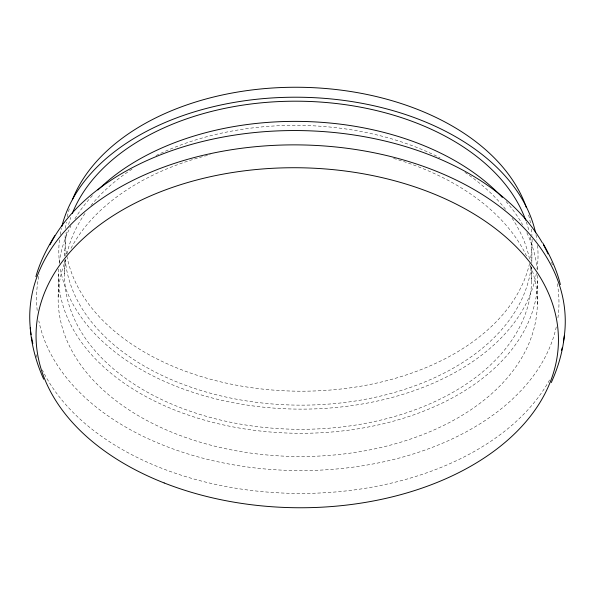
<?xml version="1.0" encoding="UTF-8"?>
<svg xmlns="http://www.w3.org/2000/svg" width="595" height="595" viewBox="0 0 595 595"><rect width="100%" height="100%" fill="white"/><g stroke="black" fill="none" stroke-linecap="round" stroke-linejoin="round"><path stroke-width="0.45" stroke-dasharray="2.98 2.23" d="M58.161 296.95L58.489 273.715M64.61 273.804L64.803 259.866M64.855 256.147L64.944 249.64M531.566 280.855L531.796 264.128M531.811 263.198L531.9 256.69M537.359 304.179L537.679 280.952M549.572 379.96A267.78 174.268 0.8 0 1 292.688 493.359A267.78 174.268 0.8 0 1 42.342 369.941M37.031 357.461A267.78 174.268 0.8 0 1 35.819 353.98M557.344 283.726A261.22 169.999 0.8 0 1 557.85 318.347M556.28 326.945A261.22 169.999 0.8 0 1 296.258 470.556A261.22 169.999 0.8 0 1 38.824 320.854M37.21 310.486A261.22 169.999 0.8 0 1 39.233 274.183M551.535 262.35A261.22 169.999 0.8 0 1 552.45 264.894M537.62 275.381A239.629 155.942 0.8 0 1 296.198 433.264A239.629 155.942 0.8 0 1 58.667 269.074M59.284 262.596A239.629 155.942 0.8 0 1 70.931 225.869M74.94 218.715A239.629 155.942 0.8 0 1 93.348 194.654M506.077 201.571A239.629 155.942 0.8 0 1 522.641 224.732M526.835 232.757A239.629 155.942 0.8 0 1 537.255 269.818M530.71 265.928A239.629 155.942 0.8 0 1 295.819 456.491A239.629 155.942 0.8 0 1 65.748 259.74M71.028 248.293A239.629 155.942 0.8 0 1 210.236 154.685M393.593 158.404A239.629 155.942 0.8 0 1 526.902 256.809M537.568 245.385A239.629 155.942 0.8 0 1 536.95 269.907M536.363 273.477A239.629 155.942 0.8 0 1 296.526 409.1A239.629 155.942 0.8 0 1 60.065 267.185M59.559 263.578A239.629 155.942 0.8 0 1 59.441 239.919M60.169 234.653A239.629 155.942 0.8 0 1 61.404 228.368M535.969 234.638A239.629 155.942 0.8 0 1 536.921 240.053M532.086 239.108A233.508 151.956 0.8 0 1 530.316 259.896M529.58 263.392A233.508 151.956 0.8 0 1 278.081 390.439A233.508 151.956 0.8 0 1 65.219 232.972M65.532 228.413A233.508 151.956 0.8 0 1 66.313 222.061M67.272 216.811A233.508 151.956 0.8 0 1 69.496 208.116M528.658 215.048A233.508 151.956 0.8 0 1 530.435 222.924M531.38 229.082A233.508 151.956 0.8 0 1 531.945 235.456M530.621 265.496A233.508 151.956 0.8 0 1 296.25 429.278A233.508 151.956 0.8 0 1 65.904 259.375M66.93 254.005A233.508 151.956 0.8 0 1 86.216 211.761M90.983 205.483A233.508 151.956 0.8 0 1 132.41 168.913M156.024 155.585A233.508 151.956 0.8 0 1 440.025 157.809M464.963 172.386A233.508 151.956 0.8 0 1 506.412 210.377M512.027 218.187A233.508 151.956 0.8 0 1 529.543 259.197M530.234 236.832A233.508 151.956 0.8 0 1 531.662 262.112M531.127 267.519A233.508 151.956 0.8 0 1 295.894 405.106A233.508 151.956 0.8 0 1 65.361 260.491M65.041 255.969A233.508 151.956 0.8 0 1 67.079 230.734M68.596 224.493A233.508 151.956 0.8 0 1 70.82 217.428M526.292 221.861A233.508 151.956 0.8 0 1 529.089 231.448"/><path stroke-width="0.89" d="M564.32 335.9C562.669 352.054 557.961 367.807 551.268 382.57M35.886 276.668C39.91 262.097 46.871 248.517 54.755 235.687M542.826 243.05C550.293 256.125 556.794 269.907 560.371 284.589M43.703 379.238C36.429 363.01 31.513 345.621 30.256 327.838M31.111 334.643A267.78 174.268 0.8 0 1 299.716 144.905A267.78 174.268 0.8 0 1 563.405 341.798M562.111 347.949A267.78 174.268 0.8 0 1 561.457 350.574M32.837 343.471A267.78 174.268 0.8 0 1 31.557 337.298M49.973 244.783A261.22 169.999 0.8 0 1 292.733 130.55A261.22 169.999 0.8 0 1 542.179 242.574M543.473 244.857A261.22 169.999 0.8 0 1 548.054 253.953M97.922 189.991A239.629 155.942 0.8 0 1 502.336 197.436M61.828 226.576A239.629 155.942 0.8 0 1 300.319 97.238A239.629 155.942 0.8 0 1 535.582 232.838M72.389 199.786A233.508 151.956 0.8 0 1 301.806 87.301A233.508 151.956 0.8 0 1 526.337 207.469M72.33 213.382A233.508 151.956 0.8 0 1 300.951 101.232A233.508 151.956 0.8 0 1 525.72 220.232M164.198 482.969A261.22 169.999 0.8 0 0 558.43 341.686A261.22 169.999 0.8 0 0 169.099 188.57A261.22 169.999 0.8 0 0 164.198 482.969"/></g></svg>
